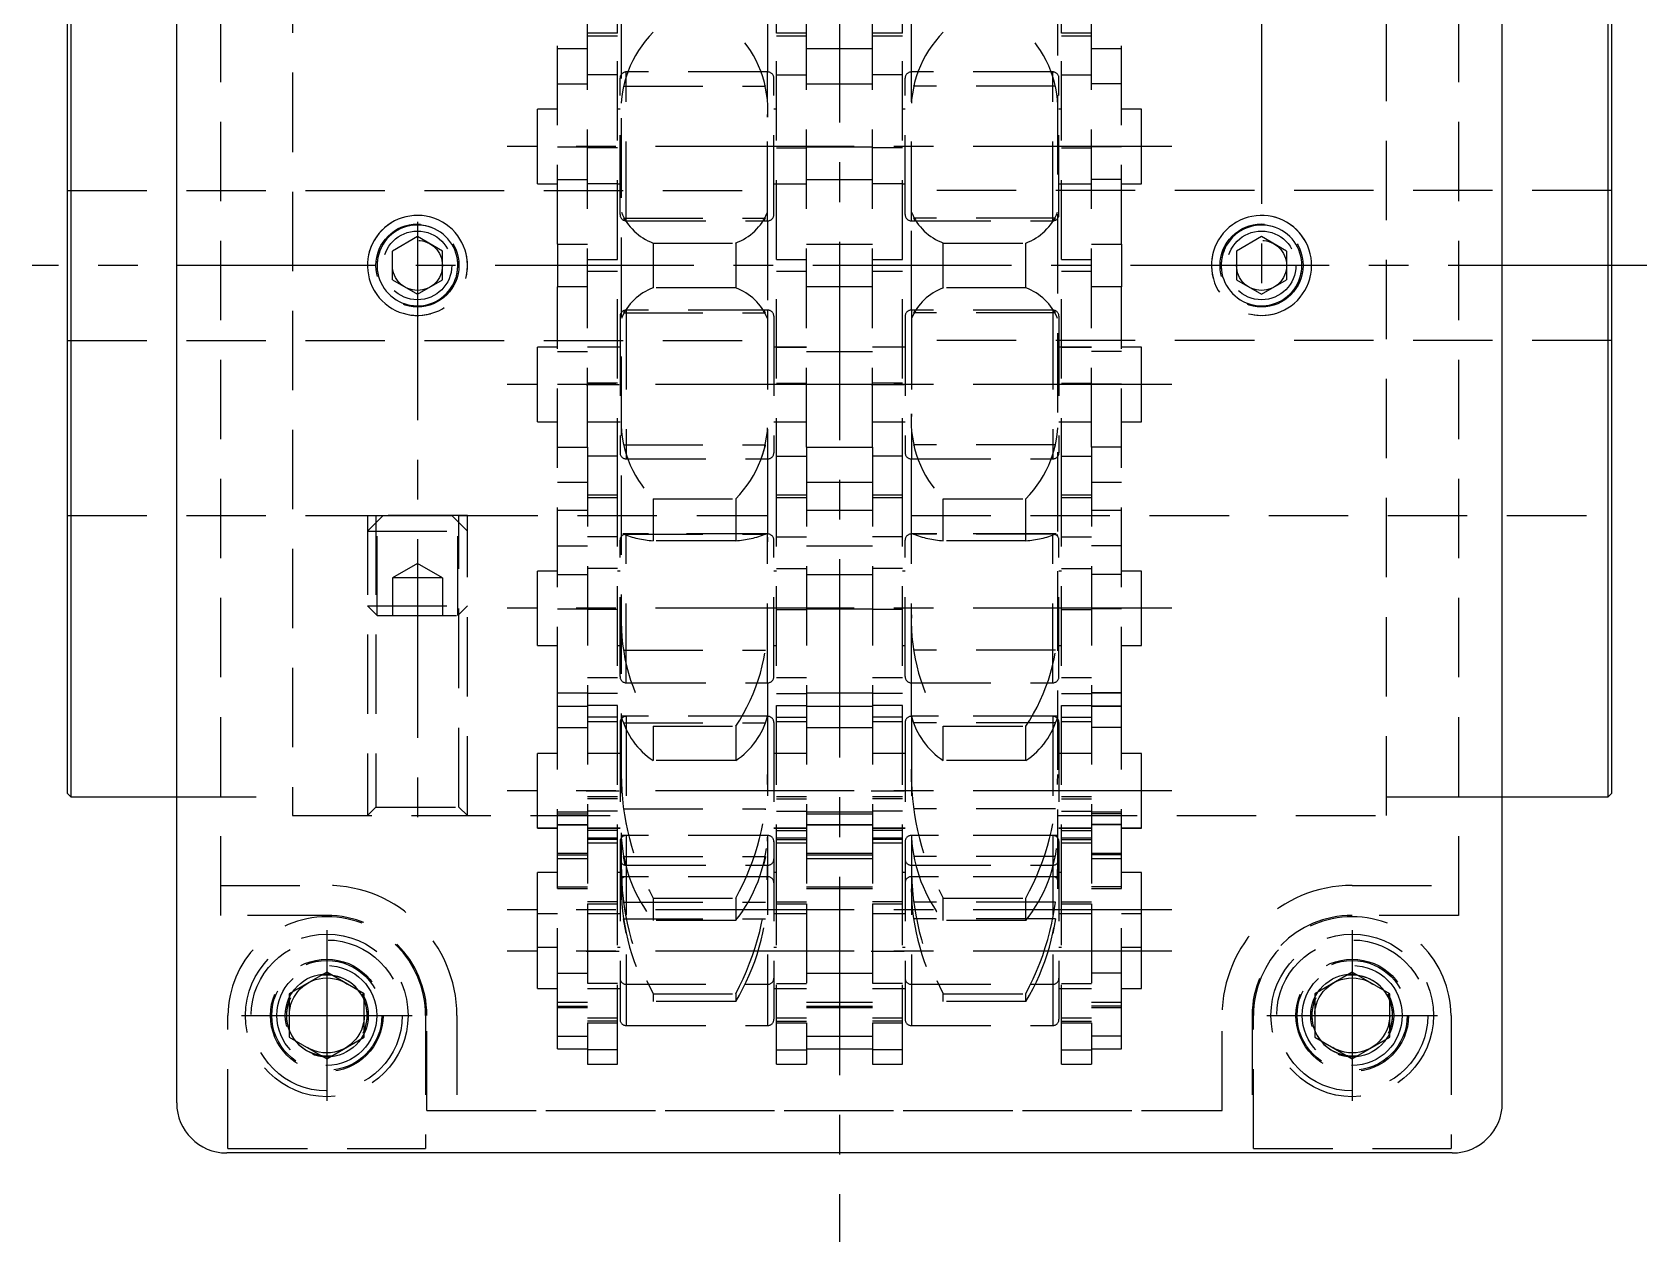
# Model space of a CAD drawing. Extents: x -3 to 319, y -8 to 338.
# Drawn here: x -2.8 to 126.3, y 181.6 to 278.3 of the extents above; entities that cross this region are included whole.
import ezdxf

# ---------------------------------------------------------------- set-up
doc = ezdxf.new("R2010")
doc.units = 0
doc.header["$LTSCALE"] = 0.5
doc.linetypes.add('CENTER', pattern=[50.8, 31.75, -6.35, 6.35, -6.35])
doc.linetypes.add('DASHED', pattern=[19.05, 12.7, -6.35])
for name, color, linetype in [('MSM_CENTER', 1, 'CENTER'), ('MSM_CONTINUOUS', 7, 'CONTINUOUS'), ('MSM_DASHED', 4, 'DASHED')]:
    doc.layers.add(name, color=color, linetype=linetype)

msp = doc.modelspace()

# ---------------------------------------------------------------- linework, layer by layer
at = {"layer": 'MSM_CENTER'}
for p, q in [((61.75, 337.78), (61.75, 181.58)), ((95.5, 305.88), (95.5, 256.19)), ((88.32, 269.2), (35.18, 269.2)), ((88.32, 269.2), (35.18, 269.2)), ((28, 263.17), (28, 213.48)), ((126.3, 259.68), (-2.8, 259.68)), ((88.32, 250.15), (35.18, 250.15)), ((88.32, 250.15), (35.18, 250.15)), ((88.32, 232.25), (35.18, 232.25)), ((88.32, 232.25), (35.18, 232.25)), ((88.32, 217.66), (35.18, 217.66)), ((88.32, 217.65), (35.18, 217.65)), ((88.32, 208.13), (35.18, 208.13)), ((88.32, 208.13), (35.18, 208.13)), ((20.75, 206.5), (20.75, 192.85)), ((102.75, 206.5), (102.75, 192.85)), ((88.32, 204.82), (35.18, 204.82)), ((13.92, 199.68), (27.57, 199.68)), ((95.92, 199.68), (109.57, 199.68))]:
    msp.add_line(p, q, dxfattribs=at)
at = {"layer": 'MSM_CONTINUOUS'}
for p, q in [((8.75, 192.68), (8.75, 326.68)), ((114.75, 192.68), (114.75, 326.68)), ((0.28, 302.18), (0.28, 217.18)), ((123.22, 217.18), (123.22, 302.18)), ((0, 301.89), (0, 217.46)), ((123.5, 217.46), (123.5, 301.89)), ((0, 217.46), (0.28, 217.18)), ((0.28, 217.18), (8.75, 217.18)), ((114.75, 217.18), (123.22, 217.18)), ((123.22, 217.18), (123.5, 217.46)), ((110.75, 188.68), (12.75, 188.68)), ((110.75, 188.68), (12.75, 188.68))]:
    msp.add_line(p, q, dxfattribs=at)
for centre, start, end in [((12.75, 192.68), 180, 270), ((12.75, 192.68), 180, 270), ((110.75, 192.68), 270, 0), ((110.75, 192.68), 270, 0)]:
    msp.add_arc(centre, 4, start, end, dxfattribs=at)
at = {"layer": 'MSM_DASHED'}
for p, q in [((44, 278.25), (44, 310.74)), ((56.7, 278.25), (56.7, 310.74)), ((66.8, 278.25), (66.8, 310.74)), ((79.5, 278.25), (79.5, 310.74)), ((12.25, 309.28), (12.25, 207.68)), ((44.3, 309.55), (44.3, 209.81)), ((79.2, 209.81), (79.2, 309.55)), ((111.25, 309.28), (111.25, 207.68)), ((18, 303.68), (18, 215.68)), ((105.5, 215.68), (105.5, 303.68)), ((39.2, 261.38), (39.2, 294.92)), ((84.3, 261.38), (84.3, 294.92)), ((41.6, 245.15), (41.6, 287.14)), ((59.1, 245.15), (59.1, 287.14)), ((64.4, 245.15), (64.4, 287.14)), ((81.9, 245.15), (81.9, 287.14)), ((56, 281.15), (56, 275.16)), ((67.5, 275.16), (67.5, 281.15)), ((44, 278.25), (41.6, 278.25)), ((41.6, 278.06), (44, 278.06)), ((44, 241.11), (44, 278.25)), ((59.1, 278.25), (56.7, 278.25)), ((56.7, 241.11), (56.7, 278.25)), ((56.7, 278.06), (59.1, 278.06)), ((66.8, 278.25), (64.4, 278.25)), ((64.4, 278.06), (66.8, 278.06)), ((66.8, 241.11), (66.8, 278.25)), ((81.9, 278.25), (79.5, 278.25)), ((79.5, 241.11), (79.5, 278.25)), ((79.5, 278.06), (81.9, 278.06)), ((41.6, 277.02), (39.2, 277.02)), ((64.4, 277.02), (59.1, 277.02)), ((84.3, 277.02), (81.9, 277.02)), ((56, 275.16), (44.7, 275.16)), ((44.7, 263.25), (44.7, 275.16)), ((56, 275.16), (44.7, 275.16)), ((56, 263.25), (56, 275.16)), ((67.5, 263.25), (67.5, 275.16)), ((78.8, 275.16), (67.5, 275.16)), ((78.8, 275.16), (67.5, 275.16)), ((78.8, 263.25), (78.8, 275.16)), ((39.2, 274.2), (41.6, 274.2)), ((44, 274.94), (41.6, 274.94)), ((44.2, 263.75), (44.2, 274.66)), ((44.47, 274.03), (55.83, 274.03)), ((55.83, 274.03), (55.82, 274.07)), ((56.5, 263.75), (56.5, 274.66)), ((56.7, 274.94), (59.1, 274.94)), ((59.1, 274.2), (64.4, 274.2)), ((66.8, 274.94), (64.4, 274.94)), ((67, 263.75), (67, 274.66)), ((67.68, 274.07), (67.67, 274.03)), ((79.03, 274.03), (67.67, 274.03)), ((79.3, 263.75), (79.3, 274.66)), ((79.5, 274.94), (81.9, 274.94)), ((84.3, 274.2), (81.9, 274.2)), ((55.99, 272.44), (56, 271.54)), ((37.6, 266.22), (37.6, 272.18)), ((39.2, 272.18), (37.6, 272.18)), ((39.2, 272.18), (37.6, 272.18)), ((44.2, 272.18), (44, 272.18)), ((44.2, 272.18), (44, 272.18)), ((56.7, 272.18), (56.5, 272.18)), ((56.7, 272.18), (56.5, 272.18)), ((67, 272.18), (66.8, 272.18)), ((67, 272.18), (66.8, 272.18)), ((79.5, 272.18), (79.3, 272.18)), ((79.5, 272.18), (79.3, 272.18)), ((85.9, 272.18), (84.3, 272.18)), ((85.9, 272.18), (84.3, 272.18)), ((85.9, 266.22), (85.9, 272.18)), ((39.2, 269.17), (41.6, 269.17)), ((44, 269.1), (41.6, 269.1)), ((56.7, 269.1), (59.1, 269.1)), ((59.1, 269.17), (64.4, 269.17)), ((66.8, 269.1), (64.4, 269.1)), ((79.5, 269.1), (81.9, 269.1)), ((84.3, 269.17), (81.9, 269.17)), ((37.6, 266.22), (39.2, 266.22)), ((37.6, 266.22), (39.2, 266.22)), ((37.6, 266.22), (37.6, 266.22)), ((39.2, 266.56), (41.6, 266.56)), ((44, 266.21), (41.6, 266.21)), ((44, 266.22), (44.2, 266.22)), ((44, 266.22), (44.2, 266.22)), ((56.5, 266.22), (56.7, 266.22)), ((56.5, 266.22), (56.7, 266.22)), ((56.7, 266.21), (59.1, 266.21)), ((59.1, 266.56), (64.4, 266.56)), ((66.8, 266.21), (64.4, 266.21)), ((66.8, 266.22), (67, 266.22)), ((66.8, 266.22), (67, 266.22)), ((79.3, 266.22), (79.5, 266.22)), ((79.3, 266.22), (79.5, 266.22)), ((79.5, 266.21), (81.9, 266.21)), ((84.3, 266.56), (81.9, 266.56)), ((84.3, 266.22), (85.9, 266.22)), ((84.3, 266.22), (85.9, 266.22)), ((85.9, 266.22), (85.9, 266.22)), ((0, 265.68), (56, 265.68)), ((123.5, 265.68), (67.5, 265.68)), ((44.2, 263.75), (44.2, 263.75)), ((44.47, 263.47), (55.83, 263.47)), ((44.47, 263.47), (44.58, 263.27)), ((55.7, 263.25), (55.83, 263.47)), ((56.5, 263.75), (56.5, 263.75)), ((67, 263.75), (67, 263.75)), ((79.03, 263.47), (67.67, 263.47)), ((67.67, 263.47), (67.8, 263.25)), ((78.92, 263.27), (79.03, 263.47)), ((79.3, 263.75), (79.3, 263.75)), ((44.7, 263.25), (56, 263.25)), ((44.7, 263.25), (56, 263.25)), ((44.7, 263.25), (44.7, 263.25)), ((56, 263.25), (56, 256.11)), ((67.5, 263.25), (78.8, 263.25)), ((67.5, 263.25), (78.8, 263.25)), ((67.5, 256.11), (67.5, 263.25)), ((78.8, 263.25), (78.8, 263.25)), ((28, 261.99), (26, 260.83)), ((26, 258.52), (26, 260.83)), ((30, 260.83), (28, 261.99)), ((30, 258.52), (30, 260.83)), ((39.2, 261.38), (41.6, 261.38)), ((39.2, 261.38), (39.2, 257.97)), ((46.85, 261.47), (53.45, 261.47)), ((46.85, 261.47), (46.85, 257.88)), ((53.45, 261.47), (53.45, 257.88)), ((59.1, 261.38), (64.4, 261.38)), ((70.05, 261.47), (76.65, 261.47)), ((70.05, 257.88), (70.05, 261.47)), ((76.65, 257.88), (76.65, 261.47)), ((81.9, 261.38), (84.3, 261.38)), ((84.3, 261.38), (84.3, 257.97)), ((95.5, 261.99), (93.5, 260.83)), ((93.5, 260.83), (93.5, 258.52)), ((97.5, 260.83), (95.5, 261.99)), ((97.5, 260.83), (97.5, 258.52)), ((41.6, 260.16), (44, 260.16)), ((56.7, 260.16), (59.1, 260.16)), ((64.4, 260.16), (66.8, 260.16)), ((79.5, 260.16), (81.9, 260.16)), ((26, 258.52), (28, 257.37)), ((28, 257.37), (30, 258.52)), ((44, 259.19), (41.6, 259.19)), ((59.1, 259.19), (56.7, 259.19)), ((66.8, 259.19), (64.4, 259.19)), ((81.9, 259.19), (79.5, 259.19)), ((93.5, 258.52), (95.5, 257.37)), ((95.5, 257.37), (97.5, 258.52)), ((39.2, 224.43), (39.2, 257.97)), ((41.6, 257.97), (39.2, 257.97)), ((53.45, 257.88), (46.85, 257.88)), ((64.4, 257.97), (59.1, 257.97)), ((76.65, 257.88), (70.05, 257.88)), ((84.3, 257.97), (81.9, 257.97)), ((84.3, 224.43), (84.3, 257.97)), ((44.58, 256.09), (44.47, 255.88)), ((44.47, 255.88), (55.83, 255.88)), ((44.7, 256.11), (44.7, 244.2)), ((56, 256.11), (44.7, 256.11)), ((56, 256.11), (44.7, 256.11)), ((44.7, 256.11), (44.7, 256.11)), ((55.83, 255.88), (55.7, 256.11)), ((56, 256.11), (56, 244.2)), ((78.8, 256.11), (67.5, 256.11)), ((67.5, 256.11), (67.5, 244.2)), ((78.8, 256.11), (67.5, 256.11)), ((67.8, 256.11), (67.67, 255.88)), ((79.03, 255.88), (67.67, 255.88)), ((78.8, 256.11), (78.8, 244.2)), ((78.8, 256.11), (78.8, 256.11)), ((79.03, 255.88), (78.92, 256.09)), ((44.2, 255.61), (44.2, 244.7)), ((44.2, 255.61), (44.2, 255.61)), ((56.5, 255.61), (56.5, 244.7)), ((56.5, 255.61), (56.5, 255.61)), ((67, 255.61), (67, 244.7)), ((67, 255.61), (67, 255.61)), ((79.3, 255.61), (79.3, 244.7)), ((79.3, 255.61), (79.3, 255.61)), ((0, 253.68), (56, 253.68)), ((39.2, 253.13), (37.6, 253.13)), ((37.6, 247.17), (37.6, 253.13)), ((39.2, 253.13), (37.6, 253.13)), ((37.6, 253.13), (37.6, 253.13)), ((44, 253.15), (41.6, 253.15)), ((44, 253.13), (41.6, 253.13)), ((44.2, 253.13), (41.6, 253.13)), ((44, 253.13), (41.6, 253.13)), ((44.2, 253.13), (41.6, 253.13)), ((59.1, 253.13), (56.5, 253.13)), ((59.1, 253.13), (56.5, 253.13)), ((56.7, 253.15), (59.1, 253.15)), ((59.1, 253.13), (56.7, 253.13)), ((59.1, 253.13), (56.7, 253.13)), ((66.8, 253.15), (64.4, 253.15)), ((66.8, 253.13), (64.4, 253.13)), ((67, 253.13), (64.4, 253.13)), ((66.8, 253.13), (64.4, 253.13)), ((67, 253.13), (64.4, 253.13)), ((123.5, 253.68), (67.5, 253.68)), ((81.9, 253.13), (79.3, 253.13)), ((81.9, 253.13), (79.3, 253.13)), ((79.5, 253.15), (81.9, 253.15)), ((81.9, 253.13), (79.5, 253.13)), ((81.9, 253.13), (79.5, 253.13)), ((85.9, 253.13), (84.3, 253.13)), ((85.9, 253.13), (84.3, 253.13)), ((85.9, 247.17), (85.9, 253.13)), ((85.9, 253.13), (85.9, 253.13)), ((39.2, 252.79), (41.6, 252.79)), ((59.1, 252.79), (64.4, 252.79)), ((84.3, 252.79), (81.9, 252.79)), ((39.2, 250.19), (41.6, 250.19)), ((41.48, 250.15), (44.12, 250.15)), ((41.48, 250.15), (44.12, 250.15)), ((44, 250.25), (41.6, 250.25)), ((59.22, 250.15), (56.58, 250.15)), ((59.22, 250.15), (56.58, 250.15)), ((56.7, 250.25), (59.1, 250.25)), ((59.1, 250.19), (64.4, 250.19)), ((64.28, 250.15), (66.92, 250.15)), ((64.28, 250.15), (66.92, 250.15)), ((66.8, 250.25), (64.4, 250.25)), ((82.02, 250.15), (79.38, 250.15)), ((82.02, 250.15), (79.38, 250.15)), ((79.5, 250.25), (81.9, 250.25)), ((84.3, 250.19), (81.9, 250.19)), ((37.6, 247.17), (39.2, 247.17)), ((37.6, 247.17), (39.2, 247.17)), ((41.6, 247.17), (44, 247.17)), ((41.6, 247.17), (44.2, 247.17)), ((41.6, 247.17), (44, 247.17)), ((41.6, 247.17), (44.2, 247.17)), ((56.5, 247.17), (59.1, 247.17)), ((56.5, 247.17), (59.1, 247.17)), ((56.7, 247.17), (59.1, 247.17)), ((56.7, 247.17), (59.1, 247.17)), ((64.4, 247.17), (66.8, 247.17)), ((64.4, 247.17), (67, 247.17)), ((64.4, 247.17), (66.8, 247.17)), ((64.4, 247.17), (67, 247.17)), ((67.51, 246.91), (67.5, 247.81)), ((79.3, 247.17), (81.9, 247.17)), ((79.3, 247.17), (81.9, 247.17)), ((79.5, 247.17), (81.9, 247.17)), ((79.5, 247.17), (81.9, 247.17)), ((84.3, 247.17), (85.9, 247.17)), ((84.3, 247.17), (85.9, 247.17)), ((44.47, 245.32), (55.83, 245.32)), ((55.82, 245.28), (55.83, 245.32)), ((67.67, 245.32), (67.68, 245.28)), ((79.03, 245.32), (67.67, 245.32)), ((78.69, 244.2), (79.03, 245.32)), ((39.2, 245.15), (41.6, 245.15)), ((41.6, 245.15), (41.6, 208.61)), ((44, 244.41), (41.6, 244.41)), ((44.7, 244.2), (56, 244.2)), ((44.7, 244.2), (56, 244.2)), ((55.49, 244.2), (55.82, 245.28)), ((56, 244.2), (56, 238.2)), ((56.7, 244.41), (59.1, 244.41)), ((59.1, 245.15), (59.1, 208.61)), ((59.1, 245.15), (64.4, 245.15)), ((64.4, 245.15), (64.4, 208.61)), ((66.8, 244.41), (64.4, 244.41)), ((67.5, 244.2), (78.8, 244.2)), ((67.5, 244.2), (78.8, 244.2)), ((67.5, 238.2), (67.5, 244.2)), ((79.5, 244.41), (81.9, 244.41)), ((81.9, 245.15), (81.9, 208.61)), ((84.3, 245.15), (81.9, 245.15)), ((39.2, 242.33), (41.6, 242.33)), ((59.1, 242.33), (64.4, 242.33)), ((81.9, 242.33), (84.3, 242.33)), ((44, 241.29), (41.6, 241.29)), ((41.6, 241.11), (44, 241.11)), ((44, 208.61), (44, 241.11)), ((46.85, 241.02), (53.45, 241.02)), ((46.85, 241.02), (46.85, 237.65)), ((53.45, 241.02), (53.45, 237.65)), ((59.1, 241.29), (56.7, 241.29)), ((56.7, 208.61), (56.7, 241.11)), ((56.7, 241.11), (59.1, 241.11)), ((66.8, 241.29), (64.4, 241.29)), ((64.4, 241.11), (66.8, 241.11)), ((66.8, 208.61), (66.8, 241.11)), ((70.05, 237.65), (70.05, 241.02)), ((70.05, 241.02), (76.65, 241.02)), ((76.65, 237.65), (76.65, 241.02)), ((81.9, 241.29), (79.5, 241.29)), ((79.5, 208.61), (79.5, 241.11)), ((79.5, 241.11), (81.9, 241.11)), ((0, 239.68), (24.68, 239.68)), ((25.25, 239.68), (24, 238.43)), ((24, 239.68), (24, 215.68)), ((24, 239.68), (32, 239.68)), ((32, 239.68), (24, 239.68)), ((24.68, 239.68), (24.68, 216.35)), ((24.77, 231.68), (24.77, 239.19)), ((25.25, 239.68), (30.75, 239.68)), ((32, 238.43), (30.75, 239.68)), ((31.23, 231.68), (31.23, 239.19)), ((31.28, 239.68), (56, 239.68)), ((31.32, 216.35), (31.32, 239.68)), ((32, 215.68), (32, 239.68)), ((41.6, 240.07), (39.2, 240.07)), ((64.4, 240.07), (59.1, 240.07)), ((67.5, 239.68), (123.5, 239.68)), ((84.3, 240.07), (81.9, 240.07)), ((24, 238.43), (32, 238.43)), ((44, 237.98), (41.6, 237.98)), ((44.2, 226.79), (44.2, 237.7)), ((44.42, 238.2), (44.47, 238.19)), ((55.87, 238.2), (44.43, 238.2)), ((44.47, 238.19), (55.83, 238.19)), ((56, 238.2), (44.7, 238.2)), ((56, 238.2), (44.7, 238.2)), ((44.7, 226.29), (44.7, 238.2)), ((53.45, 237.65), (46.85, 237.65)), ((55.83, 238.19), (55.82, 238.18)), ((55.83, 238.19), (55.88, 238.2)), ((55.99, 237.94), (56, 237.56)), ((56, 226.29), (56, 238.2)), ((56.5, 226.79), (56.5, 237.7)), ((56.7, 237.98), (59.1, 237.98)), ((66.8, 237.98), (64.4, 237.98)), ((67, 226.79), (67, 237.7)), ((78.8, 238.2), (67.5, 238.2)), ((78.8, 238.2), (67.5, 238.2)), ((67.5, 226.29), (67.5, 238.2)), ((67.62, 238.2), (67.67, 238.19)), ((79.07, 238.2), (67.63, 238.2)), ((79.03, 238.19), (67.67, 238.19)), ((67.68, 238.18), (67.67, 238.19)), ((76.65, 237.65), (70.05, 237.65)), ((78.8, 226.29), (78.8, 238.2)), ((79.03, 238.19), (79.08, 238.2)), ((79.12, 238.18), (79.18, 238.03)), ((79.3, 226.79), (79.3, 237.7)), ((79.5, 237.98), (81.9, 237.98)), ((39.2, 237.25), (41.6, 237.25)), ((59.1, 237.25), (64.4, 237.25)), ((84.3, 237.25), (81.9, 237.25)), ((28, 235.83), (26, 234.68)), ((30, 234.68), (28, 235.83)), ((39.2, 235.23), (37.6, 235.23)), ((39.2, 235.23), (37.6, 235.23)), ((37.6, 229.27), (37.6, 235.23)), ((44, 235.44), (41.6, 235.44)), ((44.2, 235.23), (44, 235.23)), ((44.2, 235.23), (44, 235.23)), ((56.7, 235.23), (56.5, 235.23)), ((56.7, 235.23), (56.5, 235.23)), ((56.7, 235.44), (59.1, 235.44)), ((66.8, 235.44), (64.4, 235.44)), ((67, 235.23), (66.8, 235.23)), ((67, 235.23), (66.8, 235.23)), ((79.5, 235.23), (79.3, 235.23)), ((79.5, 235.23), (79.3, 235.23)), ((79.5, 235.44), (81.9, 235.44)), ((85.9, 235.23), (84.3, 235.23)), ((85.9, 235.23), (84.3, 235.23)), ((85.9, 229.27), (85.9, 235.23)), ((26, 234.68), (26, 231.68)), ((30, 234.68), (26, 234.68)), ((30, 234.68), (30, 231.68)), ((39.2, 234.96), (41.6, 234.96)), ((59.1, 234.96), (64.4, 234.96)), ((84.3, 234.96), (81.9, 234.96)), ((24, 232.44), (24.77, 231.68)), ((24, 232.44), (32, 232.44)), ((31.23, 231.68), (32, 232.44)), ((24.77, 231.68), (31.23, 231.68)), ((39.2, 232.21), (41.6, 232.21)), ((44, 232.15), (41.6, 232.15)), ((56.7, 232.15), (59.1, 232.15)), ((59.1, 232.21), (64.4, 232.21)), ((66.8, 232.15), (64.4, 232.15)), ((79.5, 232.15), (81.9, 232.15)), ((84.3, 232.21), (81.9, 232.21)), ((37.6, 229.27), (39.2, 229.27)), ((37.6, 229.27), (39.2, 229.27)), ((44, 229.27), (44.2, 229.27)), ((44, 229.27), (44.2, 229.27)), ((44.47, 228.9), (55.83, 228.9)), ((56.5, 229.27), (56.7, 229.27)), ((56.5, 229.27), (56.7, 229.27)), ((66.8, 229.27), (67, 229.27)), ((66.8, 229.27), (67, 229.27)), ((79.03, 228.9), (67.67, 228.9)), ((79.3, 229.27), (79.5, 229.27)), ((79.3, 229.27), (79.5, 229.27)), ((84.3, 229.27), (85.9, 229.27)), ((84.3, 229.27), (85.9, 229.27)), ((44, 226.7), (41.6, 226.7)), ((44.7, 226.29), (56, 226.29)), ((44.7, 226.29), (56, 226.29)), ((56, 226.29), (56, 223.61)), ((59.1, 226.7), (56.7, 226.7)), ((66.8, 226.7), (64.4, 226.7)), ((67.5, 226.29), (78.8, 226.29)), ((67.5, 226.29), (78.8, 226.29)), ((67.5, 223.61), (67.5, 226.29)), ((81.9, 226.7), (79.5, 226.7)), ((39.2, 225.5), (41.6, 225.5)), ((41.6, 225.47), (39.2, 225.47)), ((44, 225.44), (41.6, 225.44)), ((56.7, 225.44), (59.1, 225.44)), ((59.1, 225.5), (64.4, 225.5)), ((64.4, 225.47), (59.1, 225.47)), ((66.8, 225.44), (64.4, 225.44)), ((79.5, 225.44), (81.9, 225.44)), ((84.3, 225.5), (81.9, 225.5)), ((84.3, 225.47), (81.9, 225.47)), ((39.2, 224.43), (41.6, 224.43)), ((39.2, 224.41), (41.6, 224.41)), ((39.2, 200.31), (39.2, 224.41)), ((44, 224.47), (41.6, 224.47)), ((44, 223.55), (41.6, 223.55)), ((56, 223.61), (44.3, 223.61)), ((56, 223.61), (44.7, 223.61)), ((56, 223.61), (44.7, 223.61)), ((44.7, 223.61), (44.7, 202.17)), ((56, 223.61), (56, 202.17)), ((56.7, 224.47), (59.1, 224.47)), ((56.7, 223.55), (59.1, 223.55)), ((59.1, 224.43), (64.4, 224.43)), ((59.1, 224.41), (64.4, 224.41)), ((66.8, 224.47), (64.4, 224.47)), ((66.8, 223.55), (64.4, 223.55)), ((78.8, 223.61), (67.5, 223.61)), ((78.8, 223.61), (67.5, 223.61)), ((67.5, 223.61), (67.5, 202.17)), ((79.2, 223.61), (67.5, 223.61)), ((67.51, 223.61), (67.51, 223.61)), ((78.8, 223.61), (78.8, 202.17)), ((79.5, 224.47), (81.9, 224.47)), ((79.5, 223.55), (81.9, 223.55)), ((81.9, 224.43), (84.3, 224.43)), ((84.3, 224.41), (81.9, 224.41)), ((84.3, 200.31), (84.3, 224.41)), ((39.2, 222.71), (41.6, 222.71)), ((41.6, 223.2), (44, 223.2)), ((44.2, 223.11), (44.2, 202.67)), ((44.47, 223.09), (55.83, 223.09)), ((46.85, 222.82), (53.45, 222.82)), ((46.85, 222.82), (46.85, 220.07)), ((53.45, 222.82), (53.45, 220.07)), ((56.5, 223.11), (56.5, 202.67)), ((56.7, 223.2), (59.1, 223.2)), ((59.1, 222.71), (64.4, 222.71)), ((64.4, 223.2), (66.8, 223.2)), ((67, 223.11), (67, 202.67)), ((79.03, 223.09), (67.67, 223.09)), ((70.05, 222.82), (76.65, 222.82)), ((70.05, 220.07), (70.05, 222.82)), ((76.65, 220.07), (76.65, 222.82)), ((79.3, 223.11), (79.3, 202.67)), ((79.5, 223.2), (81.9, 223.2)), ((84.3, 222.71), (81.9, 222.71)), ((39.2, 220.64), (37.6, 220.64)), ((39.2, 220.63), (37.6, 220.63)), ((37.6, 214.67), (37.6, 220.63)), ((44.2, 220.64), (41.6, 220.64)), ((44, 220.64), (41.6, 220.64)), ((44, 220.63), (41.6, 220.63)), ((44.2, 220.63), (41.6, 220.63)), ((53.45, 220.07), (46.85, 220.07)), ((59.1, 220.64), (56.5, 220.64)), ((59.1, 220.63), (56.5, 220.63)), ((59.1, 220.64), (56.7, 220.64)), ((59.1, 220.63), (56.7, 220.63)), ((67, 220.64), (64.4, 220.64)), ((66.8, 220.64), (64.4, 220.64)), ((66.8, 220.63), (64.4, 220.63)), ((67, 220.63), (64.4, 220.63)), ((76.65, 220.07), (70.05, 220.07)), ((81.9, 220.64), (79.3, 220.64)), ((81.9, 220.63), (79.3, 220.63)), ((81.9, 220.64), (79.5, 220.64)), ((81.9, 220.63), (79.5, 220.63)), ((85.9, 220.64), (84.3, 220.64)), ((85.9, 220.63), (84.3, 220.63)), ((85.9, 214.67), (85.9, 220.63)), ((67.51, 218.38), (67.5, 219.38)), ((8.75, 217.18), (12.25, 217.18)), ((8.75, 217.18), (12.25, 217.18)), ((8.75, 217.18), (18, 217.18)), ((41.48, 217.66), (44.12, 217.66)), ((41.48, 217.65), (44.12, 217.65)), ((44, 217.17), (41.6, 217.17)), ((44, 217.02), (41.6, 217.02)), ((59.22, 217.66), (56.58, 217.66)), ((59.22, 217.65), (56.58, 217.65)), ((59.1, 217.17), (56.7, 217.17)), ((56.7, 217.02), (59.1, 217.02)), ((64.28, 217.66), (66.92, 217.66)), ((64.28, 217.65), (66.92, 217.65)), ((66.8, 217.17), (64.4, 217.17)), ((66.8, 217.02), (64.4, 217.02)), ((82.02, 217.66), (79.38, 217.66)), ((82.02, 217.65), (79.38, 217.65)), ((81.9, 217.17), (79.5, 217.17)), ((79.5, 217.02), (81.9, 217.02)), ((105.5, 217.18), (114.75, 217.18)), ((111.25, 217.18), (114.75, 217.18)), ((111.25, 217.18), (114.75, 217.18)), ((18, 215.68), (44.3, 215.68)), ((24.68, 216.35), (24, 215.68)), ((24.68, 216.35), (31.32, 216.35)), ((32, 215.68), (31.32, 216.35)), ((41.6, 215.95), (39.2, 215.95)), ((39.2, 215.82), (41.6, 215.82)), ((44, 216.01), (41.6, 216.01)), ((44.47, 216.2), (44.68, 214.92)), ((44.47, 216.2), (55.83, 216.2)), ((55.82, 216.13), (55.83, 216.2)), ((56.7, 216.01), (59.1, 216.01)), ((64.4, 215.95), (59.1, 215.95)), ((59.1, 215.82), (64.4, 215.82)), ((66.8, 216.01), (64.4, 216.01)), ((79.03, 216.2), (67.67, 216.2)), ((79.2, 215.68), (105.5, 215.68)), ((79.5, 216.01), (81.9, 216.01)), ((84.3, 215.95), (81.9, 215.95)), ((84.3, 215.82), (81.9, 215.82)), ((37.6, 214.68), (39.2, 214.68)), ((37.6, 214.67), (39.2, 214.67)), ((39.2, 214.95), (41.6, 214.95)), ((39.2, 214.92), (41.6, 214.92)), ((41.6, 214.68), (44.2, 214.68)), ((41.6, 214.68), (44, 214.68)), ((41.6, 214.67), (44, 214.67)), ((41.6, 214.67), (44.2, 214.67)), ((44, 214.47), (41.6, 214.47)), ((56.5, 214.68), (59.1, 214.68)), ((56.5, 214.67), (59.1, 214.67)), ((56.7, 214.68), (59.1, 214.68)), ((56.7, 214.67), (59.1, 214.67)), ((56.7, 214.47), (59.1, 214.47)), ((59.1, 214.95), (64.4, 214.95)), ((59.1, 214.92), (64.4, 214.92)), ((64.4, 214.68), (67, 214.68)), ((64.4, 214.68), (66.8, 214.68)), ((64.4, 214.67), (66.8, 214.67)), ((64.4, 214.67), (67, 214.67)), ((66.8, 214.47), (64.4, 214.47)), ((79.3, 214.68), (81.9, 214.68)), ((79.3, 214.67), (81.9, 214.67)), ((79.5, 214.68), (81.9, 214.68)), ((79.5, 214.67), (81.9, 214.67)), ((79.5, 214.47), (81.9, 214.47)), ((84.3, 214.95), (81.9, 214.95)), ((84.3, 214.92), (81.9, 214.92)), ((84.3, 214.68), (85.9, 214.68)), ((84.3, 214.67), (85.9, 214.67)), ((44, 213.87), (41.6, 213.87)), ((44, 213.75), (41.6, 213.75)), ((41.6, 213.48), (44, 213.48)), ((56, 214.08), (44.3, 214.08)), ((56, 214.08), (44.7, 214.08)), ((56, 214.08), (44.7, 214.08)), ((55.99, 213.61), (56, 213.93)), ((59.1, 213.87), (56.7, 213.87)), ((56.7, 213.75), (59.1, 213.75)), ((56.7, 213.48), (59.1, 213.48)), ((66.8, 213.87), (64.4, 213.87)), ((66.8, 213.75), (64.4, 213.75)), ((64.4, 213.48), (66.8, 213.48)), ((78.8, 214.08), (67.5, 214.08)), ((78.8, 214.08), (67.5, 214.08)), ((79.2, 214.08), (67.5, 214.08)), ((81.9, 213.87), (79.5, 213.87)), ((79.5, 213.75), (81.9, 213.75)), ((79.5, 213.48), (81.9, 213.48)), ((41.6, 212.64), (39.2, 212.64)), ((39.2, 212.53), (41.6, 212.53)), ((39.2, 212.24), (41.6, 212.24)), ((44.47, 212.4), (55.83, 212.4)), ((44.62, 211.71), (44.47, 212.4)), ((55.82, 212.35), (55.67, 211.7)), ((55.83, 212.4), (55.82, 212.35)), ((64.4, 212.64), (59.1, 212.64)), ((59.1, 212.53), (64.4, 212.53)), ((59.1, 212.24), (64.4, 212.24)), ((79.03, 212.4), (67.67, 212.4)), ((84.3, 212.64), (81.9, 212.64)), ((84.3, 212.53), (81.9, 212.53)), ((81.9, 212.24), (84.3, 212.24)), ((39.2, 211.11), (37.6, 211.11)), ((39.2, 211.11), (37.6, 211.11)), ((37.6, 205.15), (37.6, 211.11)), ((44.2, 211.11), (44, 211.11)), ((44.2, 211.11), (44, 211.11)), ((56, 210.78), (44.3, 210.78)), ((44.64, 211.65), (44.62, 211.71)), ((44.7, 211.7), (56, 211.7)), ((44.7, 211.7), (56, 211.7)), ((56, 210.78), (44.7, 210.78)), ((56.7, 211.11), (56.5, 211.11)), ((56.7, 211.11), (56.5, 211.11)), ((67, 211.11), (66.8, 211.11)), ((67, 211.11), (66.8, 211.11)), ((67.5, 211.7), (78.8, 211.7)), ((67.5, 211.7), (78.8, 211.7)), ((78.8, 210.78), (67.5, 210.78)), ((79.2, 210.78), (67.5, 210.78)), ((79.5, 211.11), (79.3, 211.11)), ((79.5, 211.11), (79.3, 211.11)), ((85.9, 211.11), (84.3, 211.11)), ((85.9, 211.11), (84.3, 211.11)), ((85.9, 205.15), (85.9, 211.11)), ((12.25, 210.08), (20.75, 210.08)), ((39.2, 209.96), (41.6, 209.96)), ((39.2, 209.84), (41.6, 209.84)), ((59.1, 209.96), (64.4, 209.96)), ((59.1, 209.84), (64.4, 209.84)), ((84.3, 209.96), (81.9, 209.96)), ((81.9, 209.84), (84.3, 209.84)), ((102.75, 210.08), (111.25, 210.08)), ((44, 208.77), (41.6, 208.77)), ((41.6, 208.61), (41.6, 195.78)), ((41.6, 208.61), (44, 208.61)), ((44, 195.78), (44, 208.65)), ((44.47, 208.73), (44.68, 207.43)), ((44.47, 208.73), (55.83, 208.73)), ((46.85, 209.07), (53.45, 209.07)), ((46.85, 209.07), (46.85, 207.28)), ((53.45, 209.07), (53.45, 207.28)), ((56.7, 208.77), (59.1, 208.77)), ((56.7, 195.78), (56.7, 208.65)), ((56.7, 208.61), (59.1, 208.61)), ((59.1, 208.61), (59.1, 195.78)), ((66.8, 208.77), (64.4, 208.77)), ((64.4, 208.61), (64.4, 195.78)), ((64.4, 208.61), (66.8, 208.61)), ((66.8, 195.78), (66.8, 208.65)), ((79.03, 208.73), (67.67, 208.73)), ((70.05, 209.07), (76.65, 209.07)), ((70.05, 207.28), (70.05, 209.07)), ((76.65, 207.28), (76.65, 209.07)), ((78.82, 207.44), (79.03, 208.73)), ((79.5, 208.77), (81.9, 208.77)), ((79.5, 195.78), (79.5, 208.65)), ((79.5, 208.61), (81.9, 208.61)), ((81.9, 208.61), (81.9, 195.78)), ((20.75, 207.68), (12.25, 207.68)), ((39.2, 207.8), (37.6, 207.8)), ((44.2, 207.8), (41.6, 207.8)), ((44, 207.8), (41.6, 207.8)), ((44.47, 207.41), (55.83, 207.41)), ((44.68, 206.25), (44.47, 207.41)), ((53.45, 207.28), (46.85, 207.28)), ((59.1, 207.8), (56.5, 207.8)), ((59.1, 207.8), (56.7, 207.8)), ((67, 207.8), (64.4, 207.8)), ((66.8, 207.8), (64.4, 207.8)), ((79.03, 207.41), (67.67, 207.41)), ((76.65, 207.28), (70.05, 207.28)), ((79.03, 207.41), (78.82, 206.23)), ((81.9, 207.8), (79.3, 207.8)), ((81.9, 207.8), (79.5, 207.8)), ((85.9, 207.8), (84.3, 207.8)), ((111.25, 207.68), (102.75, 207.68)), ((37.6, 205.15), (39.2, 205.15)), ((37.6, 201.84), (37.6, 205.15)), ((37.6, 205.15), (39.2, 205.15)), ((41.48, 204.82), (44.12, 204.82)), ((44, 205.15), (44.2, 205.15)), ((44, 205.15), (44.2, 205.15)), ((56.5, 205.15), (56.7, 205.15)), ((56.5, 205.15), (56.7, 205.15)), ((59.22, 204.82), (56.58, 204.82)), ((64.28, 204.82), (66.92, 204.82)), ((66.8, 205.15), (67, 205.15)), ((66.8, 205.15), (67, 205.15)), ((79.3, 205.15), (79.5, 205.15)), ((79.3, 205.15), (79.5, 205.15)), ((82.02, 204.82), (79.38, 204.82)), ((84.3, 205.15), (85.9, 205.15)), ((84.3, 205.15), (85.9, 205.15)), ((85.9, 201.84), (85.9, 205.15)), ((20.75, 203.14), (17.75, 201.41)), ((23.75, 201.41), (20.75, 203.14)), ((39.2, 203.07), (41.6, 203.07)), ((59.1, 203.07), (64.4, 203.07)), ((84.3, 203.07), (81.9, 203.07)), ((102.75, 203.14), (99.75, 201.41)), ((105.75, 201.41), (102.75, 203.14)), ((17.75, 201.41), (17.75, 197.94)), ((23.75, 197.94), (23.75, 201.41)), ((37.6, 201.84), (39.2, 201.84)), ((44, 202.24), (41.6, 202.24)), ((41.6, 201.84), (44.2, 201.84)), ((41.6, 201.84), (44, 201.84)), ((44.2, 202.67), (44.2, 199.37)), ((44.7, 202.17), (56, 202.17)), ((44.7, 202.17), (44.7, 198.87)), ((44.7, 202.17), (56, 202.17)), ((46.85, 201.42), (53.45, 201.42)), ((46.85, 201.42), (46.85, 200.8)), ((53.45, 201.42), (53.45, 200.8)), ((56, 202.17), (56, 198.87)), ((56.5, 202.67), (56.5, 199.37)), ((56.5, 201.84), (59.1, 201.84)), ((56.7, 202.24), (59.1, 202.24)), ((56.7, 201.84), (59.1, 201.84)), ((66.8, 202.24), (64.4, 202.24)), ((64.4, 201.84), (67, 201.84)), ((64.4, 201.84), (66.8, 201.84)), ((67, 202.67), (67, 199.37)), ((67.5, 202.17), (78.8, 202.17)), ((67.5, 202.17), (67.5, 198.87)), ((67.5, 202.17), (78.8, 202.17)), ((70.05, 201.42), (76.65, 201.42)), ((70.05, 200.8), (70.05, 201.42)), ((76.65, 200.8), (76.65, 201.42)), ((78.8, 202.17), (78.8, 198.87)), ((79.3, 202.67), (79.3, 199.37)), ((79.3, 201.84), (81.9, 201.84)), ((79.5, 202.24), (81.9, 202.24)), ((79.5, 201.84), (81.9, 201.84)), ((84.3, 201.84), (85.9, 201.84)), ((99.75, 201.41), (99.75, 197.94)), ((105.75, 197.94), (105.75, 201.41)), ((41.6, 200.72), (39.2, 200.72)), ((39.2, 200.42), (41.6, 200.42)), ((39.2, 200.31), (41.6, 200.31)), ((39.2, 197), (39.2, 200.31)), ((39.2, 200.31), (41.6, 200.31)), ((53.45, 200.8), (46.85, 200.8)), ((64.4, 200.72), (59.1, 200.72)), ((59.1, 200.42), (64.4, 200.42)), ((59.1, 200.31), (64.4, 200.31)), ((59.1, 200.31), (64.4, 200.31)), ((76.65, 200.8), (70.05, 200.8)), ((84.3, 200.72), (81.9, 200.72)), ((84.3, 200.42), (81.9, 200.42)), ((81.9, 200.31), (84.3, 200.31)), ((81.9, 200.31), (84.3, 200.31)), ((84.3, 197), (84.3, 200.31)), ((12.85, 189.03), (12.85, 199.68)), ((28.65, 199.68), (28.65, 189.03)), ((28.75, 192.08), (28.75, 199.68)), ((31.15, 199.68), (31.15, 192.08)), ((44, 199.47), (41.6, 199.47)), ((44, 199.21), (41.6, 199.21)), ((41.6, 199.08), (44, 199.08)), ((41.6, 199.08), (44, 199.08)), ((44.7, 198.87), (56, 198.87)), ((59.1, 199.47), (56.7, 199.47)), ((56.7, 199.21), (59.1, 199.21)), ((56.7, 199.08), (59.1, 199.08)), ((56.7, 199.08), (59.1, 199.08)), ((66.8, 199.47), (64.4, 199.47)), ((66.8, 199.21), (64.4, 199.21)), ((64.4, 199.08), (66.8, 199.08)), ((64.4, 199.08), (66.8, 199.08)), ((67.5, 198.87), (78.8, 198.87)), ((81.9, 199.47), (79.5, 199.47)), ((79.5, 199.21), (81.9, 199.21)), ((79.5, 199.08), (81.9, 199.08)), ((79.5, 199.08), (81.9, 199.08)), ((92.35, 192.08), (92.35, 199.68)), ((94.75, 199.68), (94.75, 192.08)), ((94.85, 189.03), (94.85, 199.68)), ((110.65, 199.68), (110.65, 189.03)), ((17.75, 197.94), (20.75, 196.21)), ((20.75, 196.21), (23.75, 197.94)), ((39.2, 198.03), (41.6, 198.03)), ((59.1, 198.03), (64.4, 198.03)), ((84.3, 198.03), (81.9, 198.03)), ((99.75, 197.94), (102.75, 196.21)), ((102.75, 196.21), (105.75, 197.94)), ((39.2, 197), (41.6, 197)), ((44, 196.94), (41.6, 196.94)), ((56.7, 196.94), (59.1, 196.94)), ((59.1, 197), (64.4, 197)), ((66.8, 196.94), (64.4, 196.94)), ((79.5, 196.94), (81.9, 196.94)), ((81.9, 197), (84.3, 197)), ((41.6, 195.78), (44, 195.78)), ((56.7, 195.78), (59.1, 195.78)), ((64.4, 195.78), (66.8, 195.78)), ((79.5, 195.78), (81.9, 195.78)), ((28.75, 192.08), (94.75, 192.08)), ((31.15, 192.08), (92.35, 192.08)), ((12.85, 189.03), (28.65, 189.03)), ((94.85, 189.03), (110.65, 189.03))]:
    msp.add_line(p, q, dxfattribs=at)
for centre, radius in [((28, 259.68), 3.32), ((28, 259.68), 2.75), ((95.5, 259.68), 3.32), ((95.5, 259.68), 2.75), ((28, 259.68), 2), ((95.5, 259.68), 2), ((20.75, 199.68), 6.5), ((20.75, 199.68), 6.04), ((102.75, 199.68), 6.5), ((102.75, 199.68), 6.04), ((20.75, 199.68), 4.5), ((20.75, 199.68), 4.4), ((102.75, 199.68), 4.5), ((102.75, 199.68), 4.4), ((20.75, 199.68), 4), ((20.75, 199.68), 3.32), ((102.75, 199.68), 4), ((102.75, 199.68), 3.32), ((20.75, 199.68), 3), ((102.75, 199.68), 3)]:
    msp.add_circle(centre, radius, dxfattribs=at)
for centre, radius, start, end in [((53.04, 272.13), 8.76, 134.9491, 183.854), ((47.26, 272.13), 8.76, 356.146, 45.0509), ((76.24, 272.13), 8.76, 134.9491, 183.854), ((70.46, 272.13), 8.76, 356.146, 45.0509), ((44.7, 274.66), 0.5, 90, 180), ((44.7, 274.66), 0.5, 90, 180), ((56, 274.66), 0.5, 0, 90), ((56, 274.66), 0.5, 0, 90), ((67.5, 274.66), 0.5, 90, 180), ((67.5, 274.66), 0.5, 90, 180), ((78.8, 274.66), 0.5, 0, 90), ((78.8, 274.66), 0.5, 0, 90), ((28, 259.68), 4, 345, 285), ((28, 259.68), 4, 75, 15), ((44.7, 263.75), 0.5, 180, 270), ((44.7, 263.75), 0.5, 180, 270), ((48.38, 265.6), 4.4, 202.3106, 249.7203), ((51.92, 265.6), 4.4, 290.2797, 337.6894), ((56, 263.75), 0.5, 270, 0), ((56, 263.75), 0.5, 270, 0), ((67.5, 263.75), 0.5, 180, 270), ((67.5, 263.75), 0.5, 180, 270), ((71.58, 265.6), 4.4, 202.3106, 249.7203), ((75.12, 265.6), 4.4, 290.2797, 337.6894), ((78.8, 263.75), 0.5, 270, 0), ((78.8, 263.75), 0.5, 270, 0), ((95.5, 259.68), 4, 345, 285), ((95.5, 259.68), 4, 255, 195), ((28, 259.68), 3.23, 345, 285), ((28, 259.68), 3.23, 255, 195), ((95.5, 259.68), 3.23, 345, 285), ((95.5, 259.68), 3.23, 75, 15), ((48.38, 253.76), 4.4, 110.2797, 157.6894), ((51.92, 253.76), 4.4, 22.3106, 69.7203), ((71.58, 253.76), 4.4, 110.2797, 157.6894), ((75.12, 253.76), 4.4, 22.3106, 69.7203), ((44.7, 255.61), 0.5, 90, 180), ((44.7, 255.61), 0.5, 90, 180), ((56, 255.61), 0.5, 0, 90), ((56, 255.61), 0.5, 0, 90), ((67.5, 255.61), 0.5, 90, 180), ((67.5, 255.61), 0.5, 90, 180), ((78.8, 255.61), 0.5, 0, 90), ((78.8, 255.61), 0.5, 0, 90), ((53.04, 247.22), 8.76, 176.146, 225.0509), ((47.26, 247.22), 8.76, 314.9491, 3.854), ((76.24, 247.22), 8.76, 176.146, 225.0509), ((70.46, 247.22), 8.76, 314.9491, 3.854), ((44.7, 244.7), 0.5, 180, 270), ((44.7, 244.7), 0.5, 180, 270), ((56, 244.7), 0.5, 270, 0), ((56, 244.7), 0.5, 270, 0), ((67.5, 244.7), 0.5, 180, 270), ((67.5, 244.7), 0.5, 180, 270), ((78.8, 244.7), 0.5, 270, 0), ((78.8, 244.7), 0.5, 270, 0), ((44.7, 237.7), 0.5, 90, 180), ((44.7, 237.7), 0.5, 90, 180), ((47.32, 245.3), 7.66, 247.8069, 266.4771), ((52.98, 245.3), 7.66, 273.5229, 292.1931), ((56, 237.7), 0.5, 0, 90), ((56, 237.7), 0.5, 0, 90), ((67.5, 237.7), 0.5, 90, 180), ((67.5, 237.7), 0.5, 90, 180), ((70.52, 245.3), 7.66, 247.8069, 266.4771), ((76.18, 245.3), 7.66, 273.5229, 292.1931), ((78.8, 237.7), 0.5, 0, 90), ((78.8, 237.7), 0.5, 0, 90), ((59.47, 231.25), 15.18, 178.195, 213.7518), ((40.83, 231.25), 15.18, 326.2482, 1.805), ((82.67, 231.25), 15.18, 178.195, 213.7518), ((64.03, 231.25), 15.18, 326.2482, 1.805), ((44.7, 226.79), 0.5, 180, 270), ((44.7, 226.79), 0.5, 180, 270), ((56, 226.79), 0.5, 270, 0), ((56, 226.79), 0.5, 270, 0), ((67.5, 226.79), 0.5, 180, 270), ((67.5, 226.79), 0.5, 180, 270), ((78.8, 226.79), 0.5, 270, 0), ((78.8, 226.79), 0.5, 270, 0), ((44.7, 223.11), 0.5, 90, 180), ((44.7, 223.11), 0.5, 90, 180), ((50.29, 225.24), 6.21, 195.2155, 236.3153), ((50.01, 225.24), 6.21, 303.6847, 344.7845), ((56, 223.11), 0.5, 0, 90), ((56, 223.11), 0.5, 0, 90), ((67.5, 223.11), 0.5, 90, 180), ((67.5, 223.11), 0.5, 90, 180), ((73.49, 225.24), 6.21, 195.2155, 236.3153), ((73.21, 225.24), 6.21, 303.6847, 344.7845), ((78.8, 223.11), 0.5, 0, 90), ((78.8, 223.11), 0.5, 0, 90), ((64.69, 218.94), 20.39, 179.9717, 208.9525), ((35.61, 218.94), 20.39, 331.0475, 0.0283), ((87.89, 218.94), 20.39, 179.9717, 208.9525), ((58.81, 218.94), 20.39, 331.0475, 0.0283), ((44.7, 213.58), 0.5, 90, 180), ((44.7, 213.58), 0.5, 90, 180), ((56.11, 214.64), 11.83, 183.4536, 218.5186), ((44.19, 214.64), 11.83, 321.4814, 356.5464), ((56, 213.58), 0.5, 0, 90), ((56, 213.58), 0.5, 0, 90), ((67.5, 213.58), 0.5, 90, 180), ((67.5, 213.58), 0.5, 90, 180), ((79.31, 214.64), 11.83, 183.4536, 218.5186), ((67.39, 214.64), 11.83, 321.4814, 356.5464), ((78.8, 213.58), 0.5, 0, 90), ((78.8, 213.58), 0.5, 0, 90), ((44.7, 212.2), 0.5, 180, 270), ((44.7, 212.2), 0.5, 180, 270), ((56, 212.2), 0.5, 270, 0), ((56, 212.2), 0.5, 270, 0), ((67.5, 212.2), 0.5, 180, 270), ((67.5, 212.2), 0.5, 180, 270), ((78.8, 212.2), 0.5, 270, 0), ((78.8, 212.2), 0.5, 270, 0), ((44.7, 210.28), 0.5, 90, 180), ((65.72, 211.56), 21.42, 179.6194, 208.2577), ((34.58, 211.56), 21.42, 331.7423, 0.3806), ((56, 210.28), 0.5, 0, 90), ((67.5, 210.28), 0.5, 90, 180), ((88.92, 211.56), 21.42, 179.6194, 208.2577), ((57.78, 211.56), 21.42, 331.7423, 0.3806), ((78.8, 210.28), 0.5, 0, 90), ((20.75, 199.68), 10.4, 0, 90), ((62.23, 210.02), 17.94, 180.6751, 210.9496), ((38.07, 210.02), 17.94, 329.0504, 359.3249), ((85.43, 210.02), 17.94, 180.6751, 210.9496), ((61.27, 210.02), 17.94, 329.0504, 359.3249), ((102.75, 199.68), 10.4, 90, 180), ((20.75, 199.68), 7.9, 0, 180), ((20.75, 199.68), 8, 0, 90), ((102.75, 199.68), 8, 90, 180), ((102.75, 199.68), 7.9, 0, 180), ((20.75, 199.68), 3.23, 345, 285), ((20.75, 199.68), 3.23, 165, 105), ((102.75, 199.68), 3.23, 345, 285), ((102.75, 199.68), 3.23, 165, 105), ((44.7, 202.67), 0.5, 180, 270), ((44.7, 202.67), 0.5, 180, 270), ((56, 202.67), 0.5, 270, 0), ((56, 202.67), 0.5, 270, 0), ((67.5, 202.67), 0.5, 180, 270), ((67.5, 202.67), 0.5, 180, 270), ((78.8, 202.67), 0.5, 270, 0), ((78.8, 202.67), 0.5, 270, 0), ((44.7, 199.37), 0.5, 180, 270), ((56, 199.37), 0.5, 270, 0), ((67.5, 199.37), 0.5, 180, 270), ((78.8, 199.37), 0.5, 270, 0)]:
    msp.add_arc(centre, radius, start, end, dxfattribs=at)

doc.saveas('drawing.dxf')
